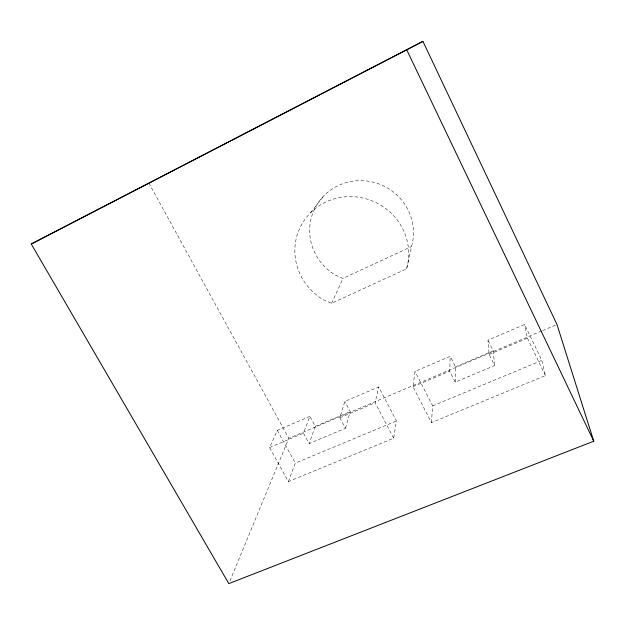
<?xml version="1.0" encoding="UTF-8"?>
<svg xmlns="http://www.w3.org/2000/svg" width="625" height="625" viewBox="0 0 625 625"><rect width="100%" height="100%" fill="white"/><g stroke="black" fill="none" stroke-linecap="round" stroke-linejoin="round"><path stroke-width="0.47" stroke-dasharray="3.12 2.34" d="M455.227 382.133L455.484 366.875L450.195 356.328L415.016 371.391L412.992 386.734L431.406 422.609L545.43 375.594L541.82 360.406L524.562 324.5L487.961 340.164L489.156 354.43L494.633 365.562L455.227 382.133L449.711 371.164L450.195 356.328M431.406 422.609L432.648 405.898L415.016 371.391M309.883 416.398L277.289 430.344L269.555 447.57L288.398 481.578L393.656 438.18L396.438 420.984L378.695 386.938L344.844 401.43L339.852 417.758L345.477 428.289L309.117 443.586L303.461 433.195L309.883 416.398L315.297 426.406L309.117 443.586M406.602 268.828A57.305 55.289 25.3 0 0 371.57 200.648A57.305 55.289 25.3 0 0 300.164 227.414A57.305 55.289 25.3 0 0 323.664 299.906L331.594 303.289L406.602 268.828L411.516 246.539A52.172 50.711 25.3 0 0 379.68 184.242A52.172 50.711 25.3 0 0 314.555 208.977A52.172 50.711 25.3 0 0 335.797 275.297L343.031 278.383L411.516 246.539M393.656 438.18L375.117 402.797L378.695 386.938M345.477 428.289L350.227 411.57L344.844 401.43M288.398 481.578L295.32 463.125L396.438 420.984M229.938 580.906L288.82 438.305L541.727 330.953M331.594 303.289L343.031 278.383M310.633 212.719L324.195 195.422M315.297 426.406L350.227 411.57M455.484 366.875L493.211 350.852L487.961 340.164M542.625 330.57L556.977 324.484M269.555 447.57L303.461 433.195M339.852 417.758L375.117 402.797M412.992 386.734L449.711 371.164M489.156 354.43L527.414 338.203L524.562 324.5M432.648 405.898L541.82 360.406M277.289 430.344L295.32 463.125M148.828 182.953L288.82 438.305M527.414 338.203L545.43 375.594M493.211 350.852L494.633 365.562"/><path stroke-width="0.94" d="M31.25 244.016L422.914 41.383L556.977 324.484L593.75 441.211L228.82 583.617L31.25 244.016L422.914 41.383M406.844 50.062L593.75 441.211"/></g></svg>
